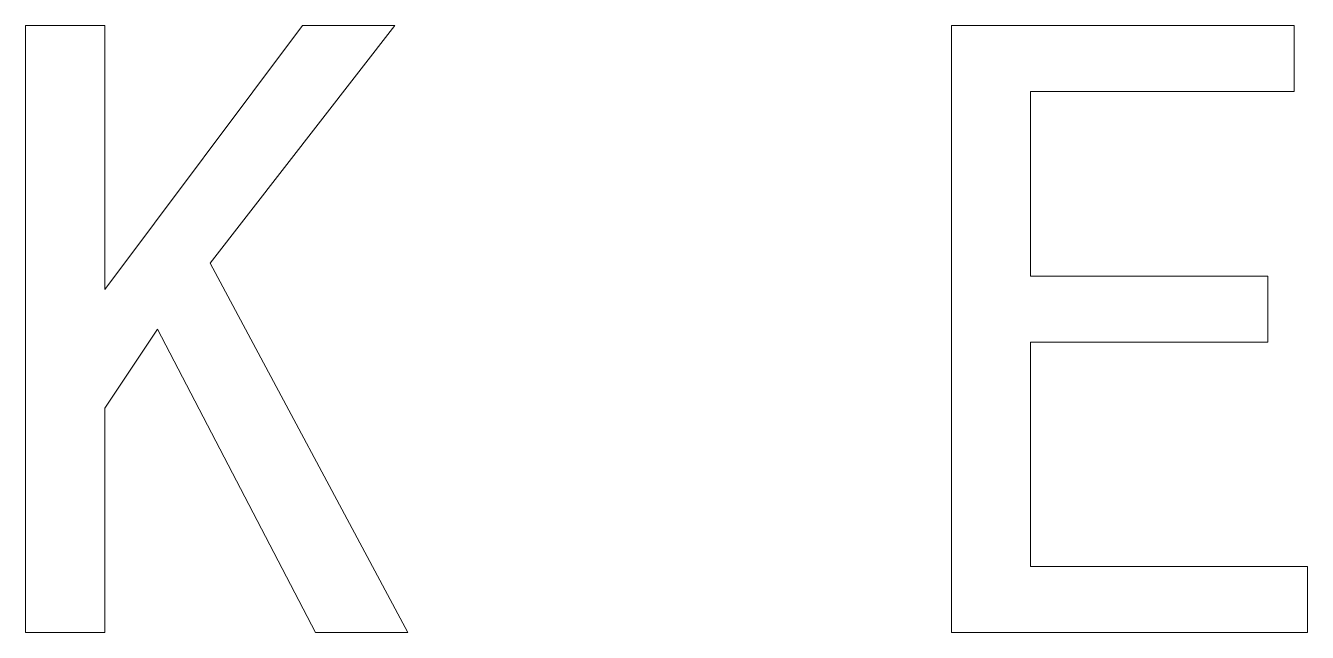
# Model space of a CAD drawing. Extents: x 36524853 to 36525459, y 2743936 to 2747542.
# Drawn here: x 36525165.183 to 36525168.247, y 2745790.466 to 2745791.916 of the extents above; entities that cross this region are included whole.
import ezdxf

# ---------------------------------------------------------------- set-up
doc = ezdxf.new("R2010")
doc.units = 0
doc.header["$LTSCALE"] = 1000
doc.header["$MEASUREMENT"] = 0
doc.layers.add('A0-13 图框-细线', color=7, linetype='Continuous')

# ---------------------------------------------------------------- blocks, each defined once
blk = doc.blocks.new('LOGO资质4')
at = {"layer": 'A0-13 图框-细线', "lineweight": 0}
for p, q in [((3242.2, 3295.58), (3204.39, 3295.58)), ((3204.39, 3295.58), (3204.39, 3005.67)), ((3336.74, 3295.58), (3242.2, 3169.53)), ((3242.2, 3169.53), (3242.2, 3295.58)), ((3292.62, 3182.14), (3380.86, 3295.58)), ((3380.86, 3295.58), (3336.74, 3295.58)), ((3810.93, 3295.58), (3647.06, 3295.58)), ((3647.06, 3295.58), (3647.06, 3005.67)), ((3810.93, 3264.07), (3810.93, 3295.58)), ((3684.88, 3175.84), (3684.88, 3264.07)), ((3684.88, 3264.07), (3810.93, 3264.07)), ((3387.16, 3005.67), (3292.62, 3182.14)), ((3798.32, 3175.84), (3684.88, 3175.84)), ((3798.32, 3144.32), (3798.32, 3175.84)), ((3242.2, 3112.81), (3267.41, 3150.63)), ((3267.41, 3150.63), (3343.04, 3005.67)), ((3684.88, 3037.18), (3684.88, 3144.32)), ((3684.88, 3144.32), (3798.32, 3144.32)), ((3242.2, 3005.67), (3242.2, 3112.81)), ((3817.23, 3037.18), (3684.88, 3037.18)), ((3817.23, 3005.67), (3817.23, 3037.18)), ((3204.39, 3005.67), (3242.2, 3005.67)), ((3343.04, 3005.67), (3387.16, 3005.67)), ((3647.06, 3005.67), (3817.23, 3005.67))]:
    blk.add_line(p, q, dxfattribs=at)
blk = doc.blocks.new('A$C6202001D')
blk.add_blockref('LOGO资质4', (51200, 1200))

msp = doc.modelspace()

# ---------------------------------------------------------------- block references
at = {"xscale": 0.005, "yscale": 0.005, "zscale": 0.005}
msp.add_blockref('A$C6202001D', (36524893.1608, 2745769.4378), dxfattribs=at)

doc.saveas('drawing.dxf')
